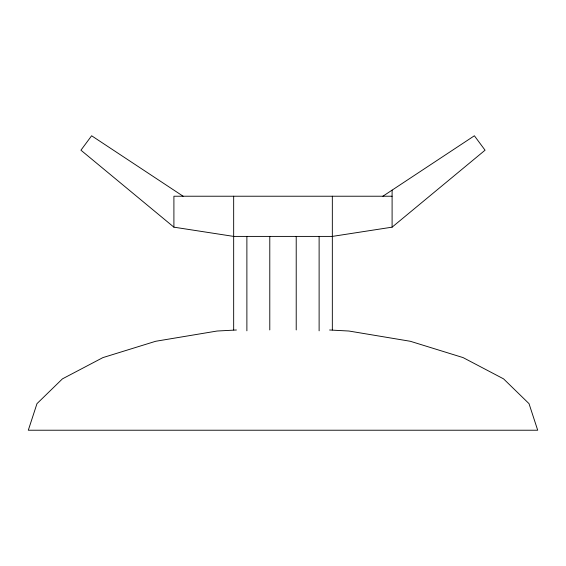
<?xml version="1.0" encoding="UTF-8"?>
<svg xmlns="http://www.w3.org/2000/svg" width="566" height="566" viewBox="0 0 566 566"><rect width="100%" height="100%" fill="white"/><g stroke="black" fill="none" stroke-linecap="round" stroke-linejoin="round"><path stroke-width="0.85" d="M183.122 196.225L91.621 135.776L80.938 150.195L173.904 227.164L233.666 236.404L332.334 236.404L392.097 227.164L485.062 150.195L474.379 135.776L382.878 196.225M236.418 329.999L217.082 331.025L155.65 341.284L102.899 357.606L62.423 378.873L36.981 403.643L28.3 430.224L537.7 430.224L529.019 403.643L503.577 378.873L463.101 357.606L410.35 341.284L348.918 331.025L329.582 329.999M392.097 196.225L173.904 196.225L173.904 227.164M392.097 190.141L392.097 227.164M332.334 196.225L332.334 329.936M319.118 236.404L319.118 330.82M296.216 236.404L296.216 329.936M269.784 236.404L269.784 329.936M246.882 236.404L246.882 330.82M233.666 196.225L233.666 329.936"/></g></svg>
